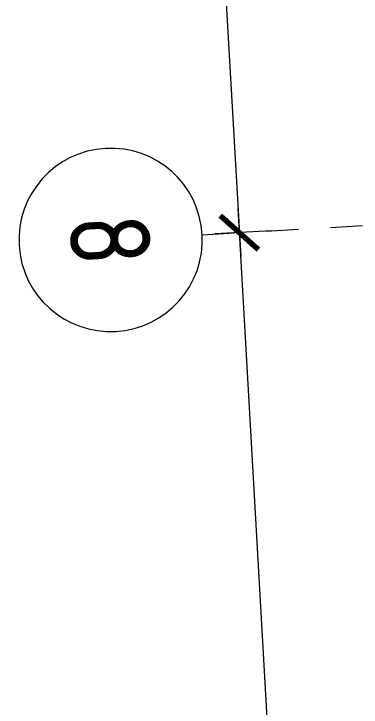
# Model space of a CAD drawing. Header units: metres. Extents: x 93803 to 107732, y 94484 to 125083.
# Drawn here: x 107717.235 to 107718.317, y 110809.029 to 110811.19 of the extents above; entities that cross this region are included whole.
import ezdxf

# ---------------------------------------------------------------- set-up
doc = ezdxf.new("R2010")
doc.units = ezdxf.units.M
doc.header["$PDMODE"] = 35
doc.header["$PDSIZE"] = 1
doc.linetypes.add('_ШПТ__20_т__2_5__Линия сетки', pattern=[25, 20, -2.5, 0, -2.5])
doc.layers.get('Defpoints').update_dxf_attribs({"color": 253})
doc.layers.add('Оси', color=250, linetype='Continuous', lineweight=9)
doc.layers.add('Размеры', color=250, linetype='Continuous', lineweight=9)
doc.styles.add('GOST Common', font='GOST_Common.ttf', dxfattribs={"width": 0.9, "height": 350})
doc.styles.add('ГОСТ 2.304', font='CS_Gost2304.shx')
doc.dimstyles.new('СПДС', dxfattribs={"dimscale": 100, "dimtxt": 2, "dimasz": 1.5, "dimexe": 1, "dimexo": 0, "dimgap": 0.5, "dimtad": 1, "dimdec": 0, "dimtxsty": 'ГОСТ 2.304', "dimblk": 'ARCHTICK', "dimcen": 2.5, "dimdle": 1, "dimadec": 0, "dimazin": 2, "dimtfac": 0.75, "dimtdec": 0, "dimtmove": 1, "dimatfit": 3, "dimfxl": 1, "dimtfill": 1, "dimtolj": 1, "dimlwd": 9, "dimlwe": 9, "dimarcsym": 1})

# ---------------------------------------------------------------- blocks, each defined once
blk = doc.blocks.new('Ось сетки - Круг_Ø8 мм-6577-_О__L2_3_900_')
at = {"layer": 'Оси', "lineweight": 20}
for start, end in [(360, 180), (180, 360)]:
    blk.add_arc((0, 0), 4, start, end, dxfattribs=at)
blk = doc.blocks.new('_ArchTick')
at = {"color": 0, "linetype": 'ByBlock', "const_width": 0.15}
blk.add_lwpolyline([(-0.5, -0.5), (0.5, 0.5)], dxfattribs=at)
blk = doc.blocks.new('*D4896')
at = {"layer": 'Defpoints', "color": 0, "ltscale": 75, "transparency": 16777216}
for p in [(27131.5, -599.4), (33131.5, -599.4), (33131.5, -699.4)]:
    blk.add_point(p, dxfattribs=at)
at = {"layer": 'Размеры', "color": 0, "lineweight": 9, "ltscale": 75, "transparency": 16777216}
for p, q in [((27131.5, -599.4), (27131.5, -774.4)), ((33131.5, -599.4), (33131.5, -774.4)), ((27056.5, -699.4), (33206.5, -699.4))]:
    blk.add_line(p, q, dxfattribs=at)
at = {"layer": 'Размеры', "color": 0, "lineweight": 9, "ltscale": 75, "transparency": 16777216, "xscale": 112.5, "yscale": 112.5, "zscale": 112.5, "rotation": 180}
blk.add_blockref('_ArchTick', (27131.5, -699.4), dxfattribs=at)
at = {"layer": 'Размеры', "color": 0, "lineweight": 9, "ltscale": 75, "transparency": 16777216, "xscale": 112.5, "yscale": 112.5, "zscale": 112.5}
blk.add_blockref('_ArchTick', (33131.5, -699.4), dxfattribs=at)
at = {"layer": 'Размеры', "color": 0, "lineweight": 25, "ltscale": 75, "transparency": 16777216, "insert": (30131.5, -582.6), "char_height": 150, "width": 186.231, "attachment_point": 5, "style": 'ГОСТ 2.304'}
blk.add_mtext('\\A1;6000', dxfattribs=at)
blk = doc.blocks.new('*D4897')
at = {"layer": 'Defpoints', "color": 0, "ltscale": 75, "transparency": 16777216}
for p in [(33131.5, -599.4), (39131.5, -599.4), (39131.5, -699.4)]:
    blk.add_point(p, dxfattribs=at)
at = {"layer": 'Размеры', "color": 0, "lineweight": 9, "ltscale": 75, "transparency": 16777216}
for p, q in [((33131.5, -599.4), (33131.5, -774.4)), ((39131.5, -599.4), (39131.5, -774.4)), ((33056.5, -699.4), (39206.5, -699.4))]:
    blk.add_line(p, q, dxfattribs=at)
at = {"layer": 'Размеры', "color": 0, "lineweight": 9, "ltscale": 75, "transparency": 16777216, "xscale": 112.5, "yscale": 112.5, "zscale": 112.5, "rotation": 180}
blk.add_blockref('_ArchTick', (33131.5, -699.4), dxfattribs=at)
at = {"layer": 'Размеры', "color": 0, "lineweight": 9, "ltscale": 75, "transparency": 16777216, "xscale": 112.5, "yscale": 112.5, "zscale": 112.5}
blk.add_blockref('_ArchTick', (39131.5, -699.4), dxfattribs=at)
at = {"layer": 'Размеры', "color": 0, "lineweight": 25, "ltscale": 75, "transparency": 16777216, "insert": (36131.5, -582.6), "char_height": 150, "width": 186.231, "attachment_point": 5, "style": 'ГОСТ 2.304'}
blk.add_mtext('\\A1;6000', dxfattribs=at)
blk = doc.blocks.new('34433')
at = {"layer": 'Оси', "linetype": '_ШПТ__20_т__2_5__Линия сетки'}
blk.add_line((33131.5, -815.2), (33131.5, 12717.6), dxfattribs=at)
at = {"layer": 'Оси', "lineweight": 20, "xscale": 71.42857142857137, "yscale": 71.42857142857137, "zscale": 71.42857142857137}
blk.add_blockref('Ось сетки - Круг_Ø8 мм-6577-_О__L2_3_900_', (33131.5, -1100.9), dxfattribs=at)
at = {"layer": 'Оси', "insert": (33050.2, -977.7), "char_height": 250, "width": 195.841, "attachment_point": 1, "style": 'GOST Common'}
blk.add_mtext('\\fGOST Common|b0|i0|c204|p34|;\\W.9;8', dxfattribs=at)
at = {"layer": 'Размеры', "color": 0, "lineweight": 25, "ltscale": 75}
for base, p1, p2, picture, middle in [((33131.5, -699.4), (27131.5, -599.4), (33131.5, -599.4), '*D4896', (30131.5, -582.6)), ((39131.5, -699.4), (33131.5, -599.4), (39131.5, -599.4), '*D4897', (36131.5, -582.6))]:
    dim = blk.add_linear_dim(base=base, p1=p1, p2=p2, dimstyle='СПДС', override={"dimscale": 75, "dimtfill": 0}, dxfattribs=at)
    dim.commit()
    dim.dimension.update_dxf_attribs({"geometry": picture, "text_midpoint": middle})

msp = doc.modelspace()

# ---------------------------------------------------------------- block references
at = {"xscale": 0.001, "yscale": 0.001, "zscale": 0.001, "rotation": 273.2530497410625}
msp.add_blockref('34433', (107716.7554, 110843.6261), dxfattribs=at)

doc.saveas('drawing.dxf')
